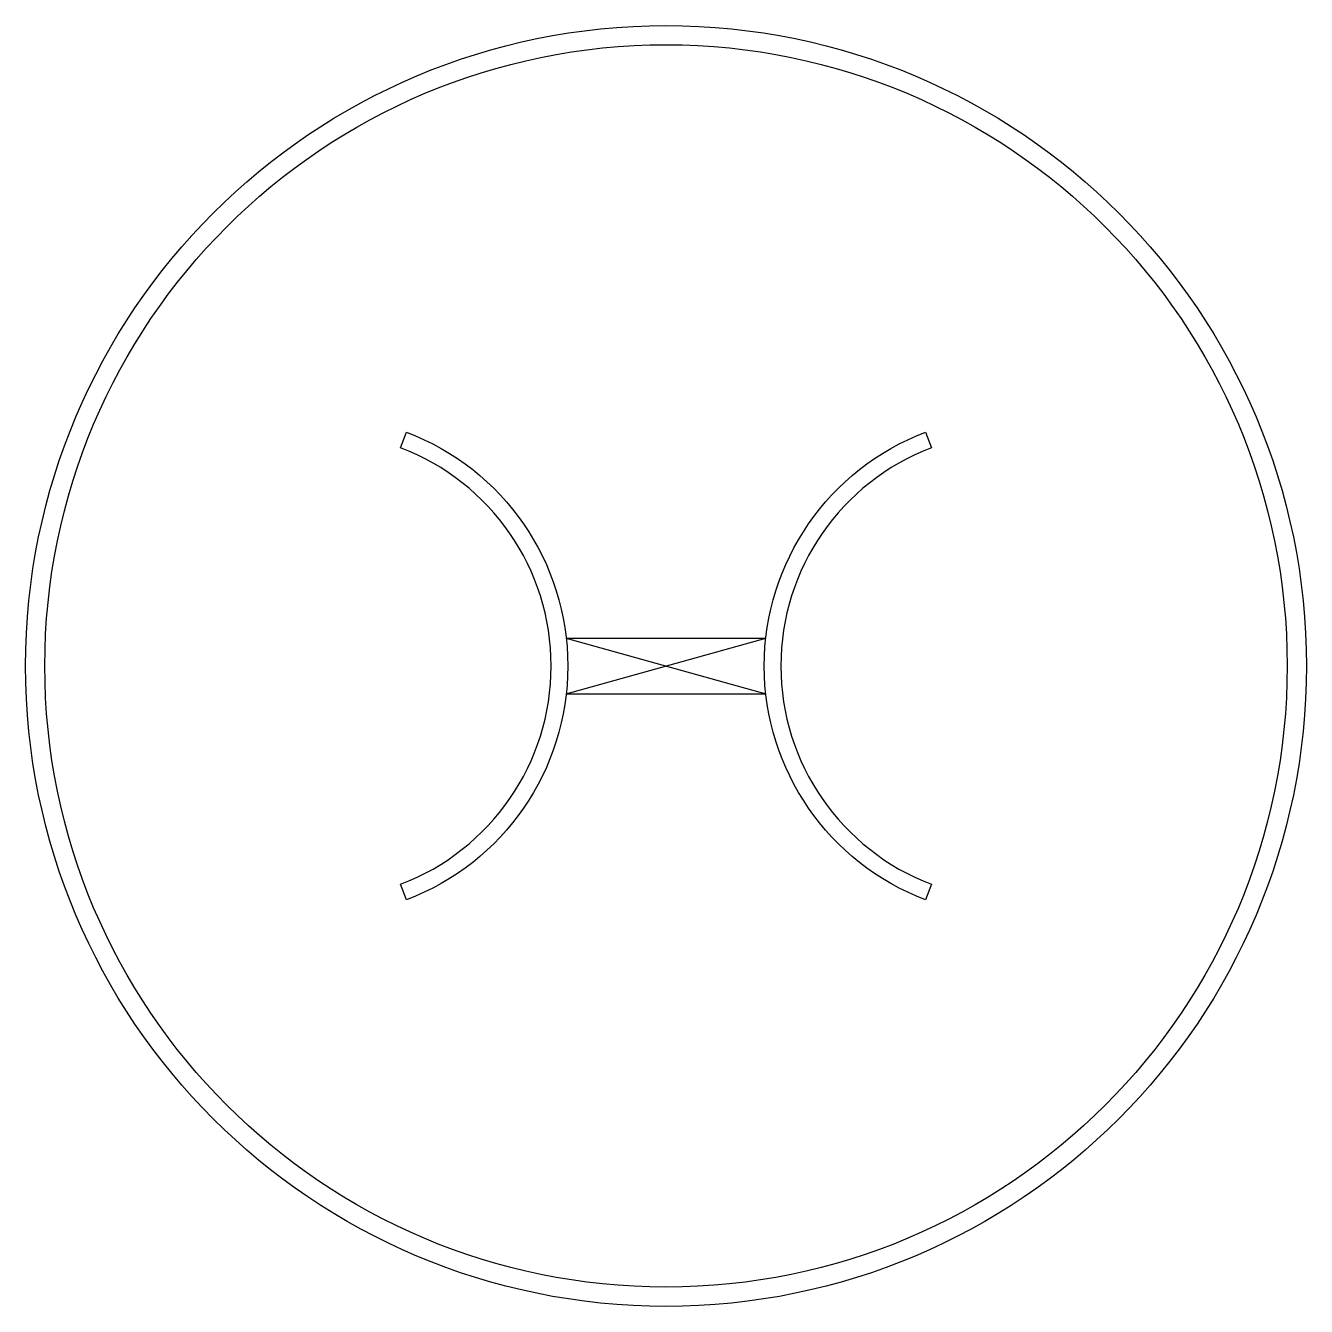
# Model space of a CAD drawing. Extents: x 18.87 to 20.37, y 23.65 to 25.15.
import ezdxf

# ---------------------------------------------------------------- set-up
doc = ezdxf.new("R2010")
doc.units = 0
doc.header["$MEASUREMENT"] = 0
doc.layers.get('0').update_dxf_attribs({"linetype": 'CONTINUOUS'})

msp = doc.modelspace()

# ---------------------------------------------------------------- linework, layer by layer
for p, q in [((19.504, 24.4363), (19.7376, 24.4363)), ((19.504, 24.4363), (19.7376, 24.3713)), ((19.504, 24.3713), (19.7376, 24.4363)), ((19.504, 24.3713), (19.7376, 24.3713))]:
    msp.add_line(p, q)
for points in [[(19.3169, 24.6776, -0.689922), (19.3169, 24.1299), (19.3099, 24.1481, 0.689922), (19.3099, 24.6594)], [(19.9248, 24.6776), (19.9317, 24.6594, 0.689922), (19.9317, 24.1481), (19.9248, 24.1299, -0.689922)]]:
    msp.add_lwpolyline(points, format="xyb", close=True)
for radius in [0.75, 0.7275]:
    msp.add_circle((19.6208, 24.4038), radius)

doc.saveas('drawing.dxf')
